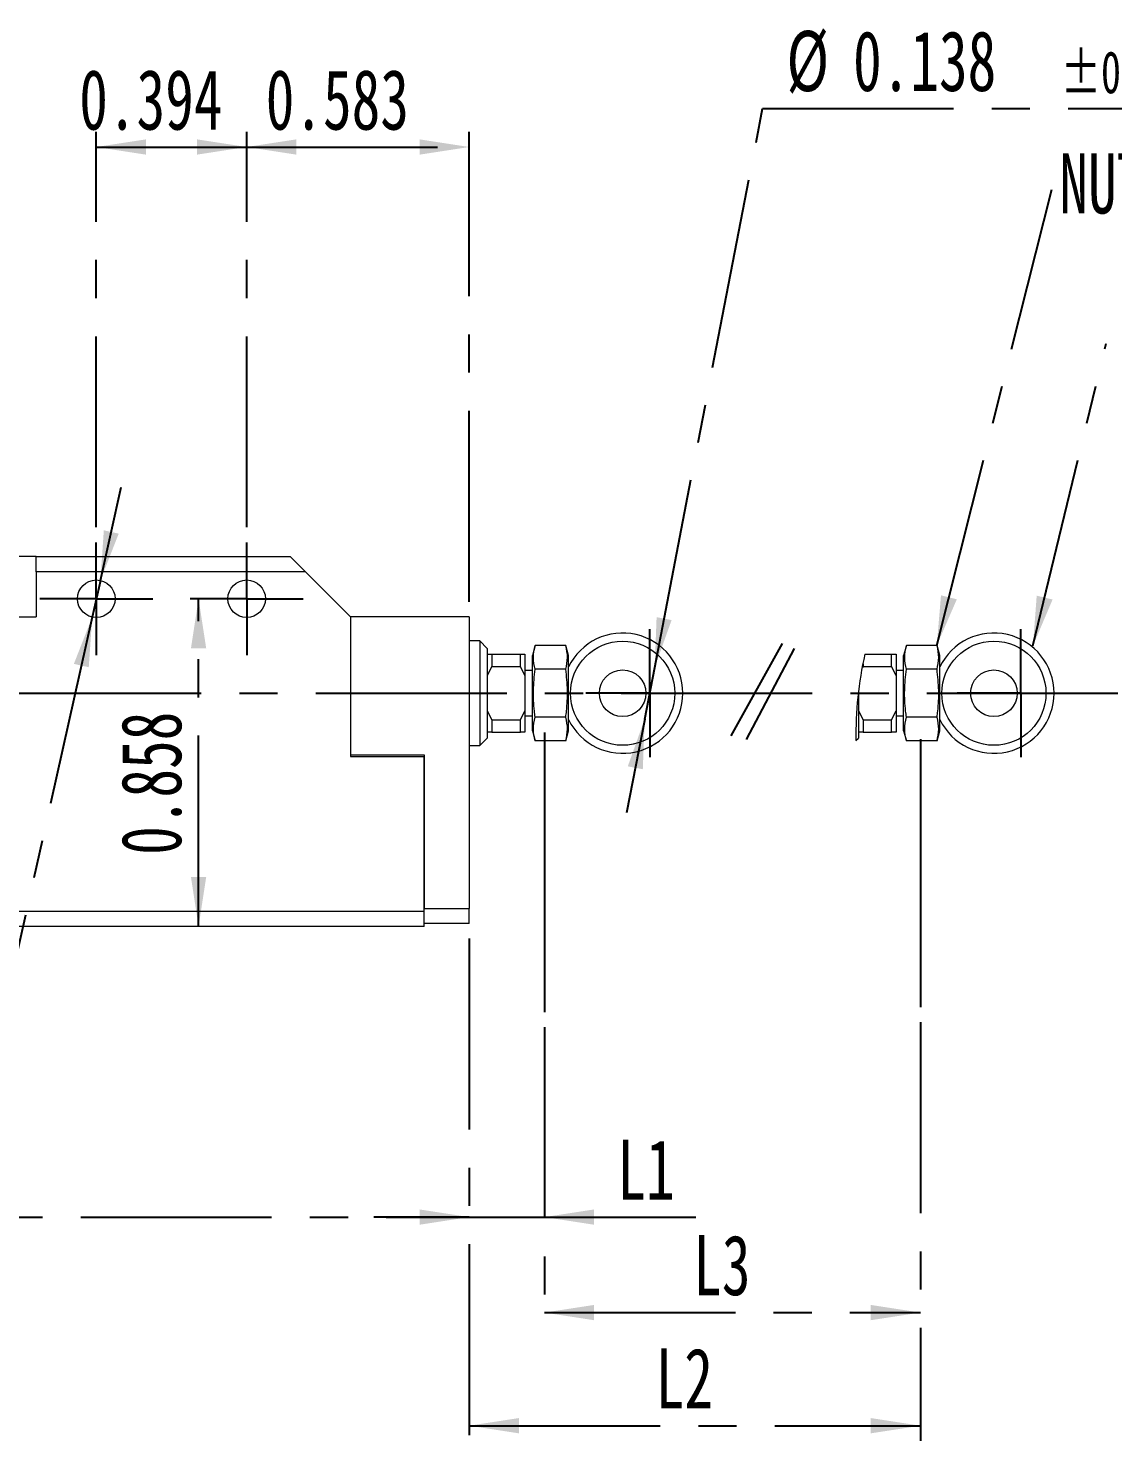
# Model space of a CAD drawing. Header units: inches. Extents: x 0.2 to 16.3, y 0.2 to 11.5.
# Drawn here: x 6.739 to 9.579, y 5.205 to 8.904 of the extents above; entities that cross this region are included whole.
import ezdxf

# ---------------------------------------------------------------- set-up
doc = ezdxf.new("R2010")
doc.units = ezdxf.units.IN
doc.header["$MEASUREMENT"] = 0
doc.linetypes.add('CENTERX2', pattern=[0.8, 0.5, -0.1, 0.1, -0.1])
doc.layers.add('CENTER_LINE', color=7, linetype='CENTERX2')
doc.layers.add('DIMENSION', color=7, linetype='Continuous')
doc.styles.add('SLDTEXTSTYLE0', font='TXT', dxfattribs={"width": 0.7})
doc.dimstyles.new('SLDDIMSTYLE0', dxfattribs={"dimtxt": 0.15748, "dimasz": 0.13, "dimexe": 0, "dimexo": 0.0625, "dimgap": 0.03937, "dimtad": 1, "dimdec": 3, "dimrnd": 1e-09, "dimzin": 12, "dimdsep": 46, "dimtxsty": 'SLDTEXTSTYLE0', "dimsah": 1, "dimcen": 0.09, "dimadec": 0, "dimazin": 3, "dimtfac": 1, "dimtdec": 3, "dimtofl": 0, "dimtmove": 0, "dimatfit": 3, "dimfxl": 1, "dimfrac": 2, "dimtolj": 1, "dimtzin": 12, "dimarcsym": 0})
doc.dimstyles.new('SLDDIMSTYLE1', dxfattribs={"dimtxt": 0.15748, "dimasz": 0.13, "dimexe": 0, "dimexo": 0.0625, "dimgap": 0.03937, "dimtad": 1, "dimdec": 3, "dimrnd": 1e-09, "dimzin": 12, "dimdsep": 46, "dimtxsty": 'SLDTEXTSTYLE0', "dimsah": 1, "dimcen": 0.09, "dimadec": 0, "dimazin": 3, "dimtfac": 1, "dimtdec": 3, "dimtmove": 0, "dimatfit": 0, "dimfxl": 1, "dimfrac": 2, "dimtolj": 1, "dimtzin": 12, "dimarcsym": 0})
doc.dimstyles.new('SLDDIMSTYLE2', dxfattribs={"dimtxt": 0.15748, "dimasz": 0.13, "dimexe": 0, "dimexo": 0.0625, "dimgap": 0.03937, "dimtad": 0, "dimtih": 1, "dimtoh": 1, "dimdec": 3, "dimrnd": 1e-09, "dimdsep": 46, "dimtxsty": 'SLDTEXTSTYLE0', "dimsah": 1, "dimcen": 0, "dimadec": 0, "dimazin": 2, "dimtol": 1, "dimtp": 0.003937, "dimtm": 0.003937, "dimtfac": 1, "dimtdec": 3, "dimtmove": 0, "dimatfit": 3, "dimfxl": 1, "dimfrac": 2, "dimtolj": 1, "dimarcsym": 0})
doc.dimstyles.new('SLDDIMSTYLE7', dxfattribs={"dimtxt": 0.15748, "dimasz": 0.13, "dimexe": 0, "dimexo": 0.0625, "dimgap": 0.03937, "dimtad": 1, "dimdec": 3, "dimrnd": 1e-09, "dimdsep": 46, "dimtxsty": 'SLDTEXTSTYLE0', "dimsah": 1, "dimcen": 0.09, "dimadec": 0, "dimazin": 2, "dimtfac": 1, "dimtdec": 3, "dimtofl": 0, "dimtmove": 0, "dimatfit": 3, "dimfxl": 1, "dimfrac": 2, "dimtolj": 1, "dimtzin": 12, "dimarcsym": 0})
doc.dimstyles.new('SLDDIMSTYLE8', dxfattribs={"dimtxt": 0.15748, "dimasz": 0.13, "dimexe": 0, "dimexo": 0.0625, "dimgap": 0.03937, "dimtad": 0, "dimtih": 1, "dimtoh": 1, "dimdec": 3, "dimrnd": 1e-09, "dimzin": 12, "dimdsep": 46, "dimtxsty": 'SLDTEXTSTYLE0', "dimsah": 1, "dimcen": 0, "dimadec": 0, "dimazin": 3, "dimtfac": 1, "dimtdec": 3, "dimtmove": 0, "dimatfit": 3, "dimfxl": 1, "dimfrac": 2, "dimtolj": 1, "dimtzin": 12, "dimarcsym": 0})
doc.dimstyles.new('SLDDIMSTYLE9', dxfattribs={"dimtxt": 0.18, "dimasz": 0.13, "dimexe": 0, "dimexo": 0.0625, "dimgap": 0, "dimtad": 0, "dimtih": 1, "dimtoh": 1, "dimdec": 0, "dimrnd": 1e-09, "dimzin": 0, "dimdsep": 46, "dimtxsty": 'Standard', "dimsah": 1, "dimcen": 0.09, "dimadec": 0, "dimazin": 0, "dimtfac": 0.13, "dimtdec": 0, "dimtofl": 0, "dimtmove": 0, "dimatfit": 3, "dimfxl": 1, "dimfrac": 2, "dimtolj": 1, "dimtzin": 0, "dimarcsym": 0})

# ---------------------------------------------------------------- blocks, each defined once
blk = doc.blocks.new('_D')
at = {"layer": 'CENTER_LINE'}
for p, q in [((8.0907, 6.2879), (8.0907, 5.5014)), ((9.075, 6.3011), (9.075, 5.5014)), ((8.0907, 5.5408), (9.075, 5.5408))]:
    blk.add_line(p, q, dxfattribs=at)
for points in [[(8.0907, 5.5408), (8.2207, 5.5208), (8.2207, 5.5608)], [(9.075, 5.5408), (8.945, 5.5608), (8.945, 5.5208)]]:
    blk.add_solid(points, dxfattribs=at)
at = {"layer": 'CENTER_LINE', "insert": (8.4803, 5.7438), "char_height": 0.15748, "attachment_point": 1, "style": 'SLDTEXTSTYLE0'}
blk.add_mtext('L3', dxfattribs=at)
blk = doc.blocks.new('_D_1')
at = {"layer": 'CENTER_LINE'}
for p, q in [((7.8939, 6.52), (7.8939, 5.7514)), ((8.0907, 6.2879), (8.0907, 5.7514)), ((7.8939, 5.7908), (7.6439, 5.7908)), ((7.8939, 5.7908), (8.0907, 5.7908)), ((8.0907, 5.7908), (8.4869, 5.7908))]:
    blk.add_line(p, q, dxfattribs=at)
for points in [[(7.8939, 5.7908), (7.7639, 5.8108), (7.7639, 5.7708)], [(8.0907, 5.7908), (8.2207, 5.7708), (8.2207, 5.8108)]]:
    blk.add_solid(points, dxfattribs=at)
at = {"layer": 'CENTER_LINE', "insert": (8.2818, 5.9938), "char_height": 0.15748, "attachment_point": 1, "style": 'SLDTEXTSTYLE0'}
blk.add_mtext('L1', dxfattribs=at)
blk = doc.blocks.new('_D_2')
at = {"layer": 'CENTER_LINE'}
for p, q in [((7.8939, 6.52), (7.8939, 5.2052)), ((9.075, 6.3011), (9.075, 5.2052)), ((7.8939, 5.2446), (9.075, 5.2446))]:
    blk.add_line(p, q, dxfattribs=at)
for points in [[(7.8939, 5.2446), (8.0239, 5.2246), (8.0239, 5.2646)], [(9.075, 5.2446), (8.945, 5.2646), (8.945, 5.2246)]]:
    blk.add_solid(points, dxfattribs=at)
at = {"layer": 'CENTER_LINE', "insert": (8.3819, 5.4476), "char_height": 0.15748, "attachment_point": 1, "style": 'SLDTEXTSTYLE0'}
blk.add_mtext('L2', dxfattribs=at)
blk = doc.blocks.new('_D_6')
at = {"layer": 'CENTER_LINE'}
for p, q in [((4.4766, 6.9609), (4.4766, 5.7514)), ((7.8939, 6.52), (7.8939, 5.7514)), ((4.4766, 5.7908), (7.8939, 5.7908))]:
    blk.add_line(p, q, dxfattribs=at)
for points in [[(4.4766, 5.7908), (4.6066, 5.7708), (4.6066, 5.8108)], [(7.8939, 5.7908), (7.7639, 5.8108), (7.7639, 5.7708)]]:
    blk.add_solid(points, dxfattribs=at)
at = {"layer": 'CENTER_LINE', "insert": (5.9438, 5.9938), "char_height": 0.15748, "attachment_point": 1, "style": 'SLDTEXTSTYLE0'}
blk.add_mtext('3.417', dxfattribs=at)
blk = doc.blocks.new('_D_7')
at = {"layer": 'CENTER_LINE'}
for p, q in [((8.3794, 7.2302), (8.6619, 8.6937)), ((8.6619, 8.6937), (10.4385, 8.6937)), ((8.3533, 7.0949), (8.3794, 7.2302)), ((8.3533, 7.0949), (8.3059, 6.8494))]:
    blk.add_line(p, q, dxfattribs=at)
for points in [[(8.3794, 7.2302), (8.4237, 7.354), (8.3844, 7.3616)], [(8.3533, 7.0949), (8.309, 6.971), (8.3483, 6.9634)]]:
    blk.add_solid(points, dxfattribs=at)
at = {"layer": 'CENTER_LINE', "attachment_point": 1, "style": 'SLDTEXTSTYLE0'}
for s, insert, char_height in [('%%c', (8.7244, 8.8967), 0.15748), ('0.138', (8.8987, 8.8967), 0.15748), ('HOLE', (9.9468, 8.8967), 0.15748), ('±0.004', (9.4427, 8.8436), 0.11024)]:
    blk.add_mtext(s, dxfattribs=dict(at, insert=insert, char_height=char_height))
blk = doc.blocks.new('_D_11')
at = {"layer": 'CENTER_LINE'}
for p, q in [((6.9175, 7.5968), (6.9175, 8.632)), ((7.3112, 7.5968), (7.3112, 8.632)), ((6.9175, 8.5926), (7.3112, 8.5926))]:
    blk.add_line(p, q, dxfattribs=at)
for points in [[(6.9175, 8.5926), (7.0475, 8.5726), (7.0475, 8.6126)], [(7.3112, 8.5926), (7.1812, 8.6126), (7.1812, 8.5726)]]:
    blk.add_solid(points, dxfattribs=at)
at = {"layer": 'CENTER_LINE', "insert": (6.8729, 8.7956), "char_height": 0.15748, "attachment_point": 1, "style": 'SLDTEXTSTYLE0'}
blk.add_mtext('0.394', dxfattribs=at)
blk = doc.blocks.new('_D_12')
at = {"layer": 'CENTER_LINE'}
for p, q in [((7.3112, 7.5968), (7.3112, 8.632)), ((7.8939, 7.4019), (7.8939, 8.632)), ((7.3112, 8.5926), (7.8939, 8.5926))]:
    blk.add_line(p, q, dxfattribs=at)
for points in [[(7.3112, 8.5926), (7.4412, 8.5726), (7.4412, 8.6126)], [(7.8939, 8.5926), (7.7639, 8.6126), (7.7639, 8.5726)]]:
    blk.add_solid(points, dxfattribs=at)
at = {"layer": 'CENTER_LINE', "insert": (7.3611, 8.7956), "char_height": 0.15748, "attachment_point": 1, "style": 'SLDTEXTSTYLE0'}
blk.add_mtext('0.583', dxfattribs=at)
blk = doc.blocks.new('_D_17')
at = {"layer": 'CENTER_LINE'}
blk.add_line((7.1853, 6.5515), (7.1853, 7.4098), dxfattribs=at)
for points in [[(7.1853, 7.4098), (7.1653, 7.2798), (7.2053, 7.2798)], [(7.1853, 6.5515), (7.2053, 6.6815), (7.1653, 6.6815)]]:
    blk.add_solid(points, dxfattribs=at)
at = {"layer": 'CENTER_LINE', "insert": (6.9823, 6.7392), "char_height": 0.15748, "attachment_point": 1, "rotation": 90, "style": 'SLDTEXTSTYLE0'}
blk.add_mtext('0.858', dxfattribs=at)
blk = doc.blocks.new('_D_18')
at = {"layer": 'CENTER_LINE'}
for p, q in [((6.9283, 7.4578), (6.983, 7.7017)), ((6.9283, 7.4578), (6.9068, 7.3617)), ((6.9068, 7.3617), (6.6232, 6.0965)), ((6.6232, 6.0965), (4.6287, 6.0965))]:
    blk.add_line(p, q, dxfattribs=at)
for points in [[(6.9283, 7.4578), (6.9762, 7.5803), (6.9372, 7.589)], [(6.9068, 7.3617), (6.8588, 7.2393), (6.8978, 7.2305)]]:
    blk.add_solid(points, dxfattribs=at)
at = {"layer": 'CENTER_LINE', "char_height": 0.15748, "attachment_point": 1, "style": 'SLDTEXTSTYLE0'}
for s, insert in [('2-M3X0.5P TAP HOLE', (4.6287, 6.483)), ('DEPTH 8.5', (5.1259, 6.2995))]:
    blk.add_mtext(s, dxfattribs=dict(at, insert=insert))
blk = doc.blocks.new('SW_CENTERMARKSYMBOL_1')
at = {"layer": 'CENTER_LINE', "color": 0}
for p, q in [((0, 0.0984), (0, 0.1476)), ((0, 0), (0, 0.0984)), ((-0.0984, 0), (-0.1476, 0)), ((0, 0), (-0.0984, 0)), ((0, 0), (0, -0.0984)), ((0, 0), (0.0984, 0)), ((0.0984, 0), (0.1476, 0)), ((0, -0.0984), (0, -0.1476))]:
    blk.add_line(p, q, dxfattribs=at)
blk = doc.blocks.new('SW_CENTERMARKSYMBOL_2')
at = {"layer": 'CENTER_LINE', "color": 0}
for p, q in [((0, 0.0984), (0, 0.1476)), ((0, 0), (0, 0.0984)), ((-0.0984, 0), (-0.1476, 0)), ((0, 0), (-0.0984, 0)), ((0, 0), (0, -0.0984)), ((0, 0), (0.0984, 0)), ((0.0984, 0), (0.1476, 0)), ((0, -0.0984), (0, -0.1476))]:
    blk.add_line(p, q, dxfattribs=at)
blk = doc.blocks.new('SW_CENTERMARKSYMBOL_3')
at = {"layer": 'CENTER_LINE', "color": 0}
for p, q in [((0, 0.0984), (0, 0.1673)), ((0, 0), (0, 0.0984)), ((-0.0984, 0), (-0.1673, 0)), ((0, 0), (-0.0984, 0)), ((0, 0), (0, -0.0984)), ((0, 0), (0.0984, 0)), ((0.0984, 0), (0.1673, 0)), ((0, -0.0984), (0, -0.1673))]:
    blk.add_line(p, q, dxfattribs=at)
blk = doc.blocks.new('SW_NOTE_0_9')
at = {"layer": 'CENTER_LINE', "color": 0, "insert": (0.0199, 0.0947), "char_height": 0.15748, "attachment_point": 1, "style": 'SLDTEXTSTYLE0'}
blk.add_mtext('NUT, M3X0.5P', dxfattribs=at)
blk = doc.blocks.new('SW_CENTERMARKSYMBOL_10')
at = {"layer": 'CENTER_LINE', "color": 0}
for p, q in [((0, 0.0984), (0, 0.1673)), ((0, 0), (0, 0.0984)), ((-0.0984, 0), (-0.1673, 0)), ((0, 0), (-0.0984, 0)), ((0, 0), (0, -0.0984)), ((0, 0), (0.0984, 0)), ((0.0984, 0), (0.1673, 0)), ((0, -0.0984), (0, -0.1673))]:
    blk.add_line(p, q, dxfattribs=at)

msp = doc.modelspace()

# ---------------------------------------------------------------- linework, layer by layer
at = {"color": 7, "linetype": 'Continuous', "lineweight": 18}
for p, q in [((6.76, 7.52), (6.7128, 7.52)), ((6.76, 7.52), (7.4254, 7.52)), ((6.76, 7.4806), (6.76, 7.52)), ((7.4254, 7.52), (7.4648, 7.4806)), ((6.76, 7.4806), (6.76, 7.3625)), ((7.4648, 7.4806), (6.76, 7.4806)), ((7.5829, 7.3625), (7.4648, 7.4806)), ((6.5356, 7.3625), (6.76, 7.3625)), ((7.5829, 7.3625), (7.5829, 7.0015)), ((7.8939, 7.3625), (7.5829, 7.3625)), ((7.5829, 7.3625), (7.5829, 6.9964)), ((7.8939, 7.3625), (7.8939, 6.5987)), ((7.9215, 7.2995), (7.8939, 7.2995)), ((7.9411, 7.2798), (7.9215, 7.2995)), ((7.9215, 7.2995), (7.9215, 7.0258)), ((8.0664, 7.2875), (8.0593, 7.2609)), ((8.1466, 7.2875), (8.0664, 7.2875)), ((8.1537, 7.2609), (8.1466, 7.2875)), ((9.0383, 7.2875), (9.0312, 7.2609)), ((9.1186, 7.2875), (9.0383, 7.2875)), ((9.1257, 7.2609), (9.1186, 7.2875)), ((7.9411, 7.2798), (7.9411, 7.0454)), ((7.9411, 7.2649), (7.953, 7.2649)), ((7.953, 7.2649), (7.953, 7.2325)), ((7.953, 7.2649), (8.0278, 7.2649)), ((8.0278, 7.2325), (8.0278, 7.2649)), ((8.0278, 7.2649), (8.0396, 7.2649)), ((8.0396, 7.2649), (8.0396, 7.2085)), ((8.0593, 7.1625), (8.0593, 7.2609)), ((8.1537, 7.1625), (8.1537, 7.2609)), ((8.9296, 7.2649), (8.9997, 7.2649)), ((8.9997, 7.2325), (8.9997, 7.2649)), ((8.9997, 7.2649), (9.0115, 7.2649)), ((9.0115, 7.2649), (9.0115, 7.2085)), ((9.0312, 7.1625), (9.0312, 7.2609)), ((9.1257, 7.1625), (9.1257, 7.2609)), ((7.953, 7.2325), (7.9411, 7.2085)), ((7.953, 7.2325), (8.0278, 7.2325)), ((8.0396, 7.2085), (8.0278, 7.2325)), ((8.0593, 7.2216), (8.0396, 7.2216)), ((8.1466, 7.225), (8.0664, 7.225)), ((8.9249, 7.2325), (8.9231, 7.2288)), ((8.9249, 7.2394), (8.9249, 7.2325)), ((8.9249, 7.2325), (8.9997, 7.2325)), ((9.0115, 7.2085), (8.9997, 7.2325)), ((9.0312, 7.2216), (9.0115, 7.2216)), ((9.1186, 7.225), (9.0383, 7.225)), ((8.0396, 7.2085), (8.0396, 7.1166)), ((9.0115, 7.2085), (9.0115, 7.1166)), ((8.0593, 7.0641), (8.0593, 7.1625)), ((8.1537, 7.0641), (8.1537, 7.1625)), ((8.9131, 7.1638), (8.9131, 7.0454)), ((9.0312, 7.0641), (9.0312, 7.1625)), ((9.1257, 7.0641), (9.1257, 7.1625)), ((7.9411, 7.1165), (7.953, 7.0925)), ((8.0278, 7.0925), (8.0396, 7.1166)), ((8.0396, 7.1166), (8.0396, 7.0601)), ((8.0396, 7.1035), (8.0593, 7.1035)), ((8.9131, 7.1165), (8.9249, 7.0925)), ((8.9997, 7.0925), (9.0115, 7.1166)), ((9.0115, 7.1166), (9.0115, 7.0601)), ((9.0115, 7.1035), (9.0312, 7.1035)), ((7.953, 7.0925), (8.0278, 7.0925)), ((7.953, 7.0925), (7.953, 7.0601)), ((8.0278, 7.0601), (8.0278, 7.0925)), ((8.0593, 7.0641), (8.0664, 7.0375)), ((8.1466, 7.1), (8.0664, 7.1)), ((8.1466, 7.0375), (8.1537, 7.0641)), ((8.9249, 7.0925), (8.9997, 7.0925)), ((8.9249, 7.0925), (8.9249, 7.0601)), ((8.9997, 7.0601), (8.9997, 7.0925)), ((9.0312, 7.0641), (9.0383, 7.0375)), ((9.1186, 7.1), (9.0383, 7.1)), ((9.1186, 7.0375), (9.1257, 7.0641)), ((7.9215, 7.0255), (7.9411, 7.0452)), ((7.953, 7.0601), (7.9411, 7.0601)), ((7.9411, 7.0454), (7.9411, 7.0452)), ((7.953, 7.0601), (8.0278, 7.0601)), ((8.0396, 7.0601), (8.0278, 7.0601)), ((8.1466, 7.0375), (8.0664, 7.0375)), ((8.9062, 7.0383), (8.9131, 7.0452)), ((8.9249, 7.0601), (8.9131, 7.0601)), ((8.9131, 7.0454), (8.9131, 7.0452)), ((8.9249, 7.0601), (8.9997, 7.0601)), ((9.0115, 7.0601), (8.9997, 7.0601)), ((9.1186, 7.0375), (9.0383, 7.0375)), ((7.5829, 7.0015), (7.7758, 7.0015)), ((7.5829, 6.9964), (7.7758, 6.9964)), ((7.7758, 7.0015), (7.7758, 6.5987)), ((7.7758, 6.5909), (7.7758, 6.9964)), ((7.8939, 7.0255), (7.9215, 7.0255)), ((7.9215, 7.0258), (7.9215, 7.0255)), ((7.7758, 6.5909), (5.0593, 6.5909)), ((7.7758, 6.5987), (7.8939, 6.5987)), ((7.7758, 6.5515), (7.7758, 6.5909)), ((7.8939, 6.5594), (7.8939, 6.5987)), ((7.7758, 6.5515), (5.0593, 6.5515)), ((7.8939, 6.5594), (7.7758, 6.5594))]:
    msp.add_line(p, q, dxfattribs=at)
for centre, radius in [((6.9175, 7.4098), 0.0492), ((7.3112, 7.4098), 0.0492), ((8.2955, 7.1625), 0.1364), ((9.2674, 7.1625), 0.1364), ((8.2955, 7.1625), 0.061), ((9.2674, 7.1625), 0.061)]:
    msp.add_circle(centre, radius, dxfattribs=at)
for centre, radius, start, end in [((8.2955, 7.1625), 0.1575, 205.8419, 154.1581), ((9.2674, 7.1625), 0.1575, 205.8419, 154.1581), ((9.8704, 7.0534), 0.9643, 167.3314, 180.8954)]:
    msp.add_arc(centre, radius, start, end, dxfattribs=at)
for points, knots in [([(8.0664, 7.225), (8.0641, 7.2353), (8.0596, 7.2562), (8.0641, 7.277), (8.0664, 7.2875)], [0, 0, 0, 0, 0.4952157, 1, 1, 1, 1]), ([(8.1466, 7.225), (8.1488, 7.2353), (8.1533, 7.2562), (8.1489, 7.277), (8.1466, 7.2875)], [0, 0, 0, 0, 0.495216, 1, 1, 1, 1]), ([(9.0383, 7.225), (9.0361, 7.2353), (9.0316, 7.2562), (9.0361, 7.277), (9.0383, 7.2875)], [0, 0, 0, 0, 0.495288, 1, 1, 1, 1]), ([(9.1186, 7.225), (9.1208, 7.2353), (9.1253, 7.2562), (9.1208, 7.277), (9.1186, 7.2875)], [0, 0, 0, 0, 0.495288, 1, 1, 1, 1]), ([(8.0664, 7.1), (8.0657, 7.1053), (8.0628, 7.1285), (8.0605, 7.1704), (8.0644, 7.2067), (8.0664, 7.225)], [0, 0, 0, 0, 0.126972, 0.560077, 1, 1, 1, 1]), ([(8.1466, 7.1), (8.1473, 7.1053), (8.1502, 7.1285), (8.1525, 7.1704), (8.1486, 7.2067), (8.1466, 7.225)], [0, 0, 0, 0, 0.1269715, 0.560077, 1, 1, 1, 1]), ([(9.0383, 7.1), (9.0377, 7.1053), (9.0347, 7.1285), (9.0324, 7.1704), (9.0364, 7.2067), (9.0383, 7.225)], [0, 0, 0, 0, 0.126971, 0.560077, 1, 1, 1, 1]), ([(9.1186, 7.1), (9.1192, 7.1053), (9.1222, 7.1285), (9.1245, 7.1704), (9.1205, 7.2067), (9.1186, 7.225)], [0, 0, 0, 0, 0.126971, 0.560077, 1, 1, 1, 1]), ([(8.0664, 7.0375), (8.0641, 7.0478), (8.0596, 7.0686), (8.0641, 7.0895), (8.0664, 7.1)], [0, 0, 0, 0, 0.4952157, 1, 1, 1, 1]), ([(8.1466, 7.0375), (8.1488, 7.0478), (8.1533, 7.0686), (8.1489, 7.0895), (8.1466, 7.1)], [0, 0, 0, 0, 0.495216, 1, 1, 1, 1]), ([(9.0383, 7.0375), (9.0361, 7.0478), (9.0316, 7.0686), (9.0361, 7.0895), (9.0383, 7.1)], [0, 0, 0, 0, 0.4952878, 1, 1, 1, 1]), ([(9.1186, 7.0375), (9.1208, 7.0478), (9.1253, 7.0686), (9.1208, 7.0895), (9.1186, 7.1)], [0, 0, 0, 0, 0.4952878, 1, 1, 1, 1])]:
    msp.add_open_spline(points, degree=3, knots=knots, dxfattribs=at)
at = {"layer": 'CENTER_LINE'}
msp.add_line((4.292, 7.1625), (9.7604, 7.1625), dxfattribs=at)
at = {"layer": 'DIMENSION'}
for p, q in [((8.7128, 7.2926), (8.5783, 7.0506)), ((8.7442, 7.2792), (8.6187, 7.0416)), ((8.0907, 7.06), (8.0907, 6.3273)), ((9.075, 7.042), (9.075, 6.3405))]:
    msp.add_line(p, q, dxfattribs=at)

# ---------------------------------------------------------------- block references
at = {"layer": 'CENTER_LINE'}
for name, p in [('SW_NOTE_0_9', (9.419, 8.4815)), ('SW_CENTERMARKSYMBOL_1', (6.9175, 7.4098)), ('SW_CENTERMARKSYMBOL_2', (7.3112, 7.4098)), ('SW_CENTERMARKSYMBOL_3', (8.3663, 7.1625)), ('SW_CENTERMARKSYMBOL_10', (9.3383, 7.1625))]:
    msp.add_blockref(name, p, dxfattribs=at)

# ---------------------------------------------------------------- dimensions: what is measured, and where the dimension line sits
dim = msp.add_diameter_dim_2p(p1=(8.3794, 7.2302), p2=(8.3533, 7.0949), text='<> HOLE', dimstyle='SLDDIMSTYLE2', dxfattribs=at)
dim.commit()
dim.dimension.update_dxf_attribs({"geometry": '_D_7', "text_midpoint": (9.5815, 8.8051), "dimtype": 163})
for base, p1, p2, dimstyle, picture, middle in [((7.3112, 8.5926), (6.9175, 7.5574), (7.3112, 7.5574), 'SLDDIMSTYLE7', '_D_11', (7.1144, 8.5926)), ((7.8939, 8.5926), (7.3112, 7.5574), (7.8939, 7.3625), 'SLDDIMSTYLE7', '_D_12', (7.6026, 8.5926)), ((7.8939, 5.7908), (4.4766, 7.0003), (7.8939, 6.5594), 'SLDDIMSTYLE0', '_D_6', (6.1852, 5.7908))]:
    dim = msp.add_linear_dim(base=base, p1=p1, p2=p2, dimstyle=dimstyle, dxfattribs=at)
    dim.commit()
    dim.dimension.update_dxf_attribs({"geometry": picture, "text_midpoint": middle, "dimtype": 160})
dim = msp.add_diameter_dim_2p(p1=(6.9068, 7.3617), p2=(6.9283, 7.4578), text='2-M3X0.5P TAP HOLE\\PDEPTH 8.5', dimstyle='SLDDIMSTYLE8', override={"dimpost": '<>'}, dxfattribs=at)
dim.commit()
dim.dimension.update_dxf_attribs({"geometry": '_D_18', "text_midpoint": (5.5947, 6.28), "dimtype": 163})
dim = msp.add_linear_dim(base=(7.1853, 7.4098), p1=(7.7758, 6.5515), p2=(7.1636, 7.4098), angle=90, dimstyle='SLDDIMSTYLE7', dxfattribs=at)
dim.commit()
dim.dimension.update_dxf_attribs({"geometry": '_D_17', "text_midpoint": (7.1853, 6.9806), "dimtype": 160})
for base, p1, p2, text, dimstyle, picture, middle in [((8.0907, 5.7908), (7.8939, 6.5594), (8.0907, 6.3273), 'L1', 'SLDDIMSTYLE1', '_D_1', (8.3843, 5.7908)), ((9.075, 5.2446), (7.8939, 6.5594), (9.075, 6.3405), 'L2', 'SLDDIMSTYLE0', '_D_2', (8.4844, 5.2446)), ((9.075, 5.5408), (8.0907, 6.3273), (9.075, 6.3405), 'L3', 'SLDDIMSTYLE0', '_D', (8.5829, 5.5408))]:
    dim = msp.add_linear_dim(base=base, p1=p1, p2=p2, text=text, dimstyle=dimstyle, dxfattribs=at)
    dim.commit()
    dim.dimension.update_dxf_attribs({"geometry": picture, "text_midpoint": middle, "dimtype": 160})

# ---------------------------------------------------------------- leaders
for points in [[(9.1179, 7.2875), (9.419, 8.4815)], [(9.3697, 7.2865), (9.5613, 8.0777)]]:
    msp.add_leader(points, dimstyle='SLDDIMSTYLE9', dxfattribs=at)

doc.saveas('drawing.dxf')
